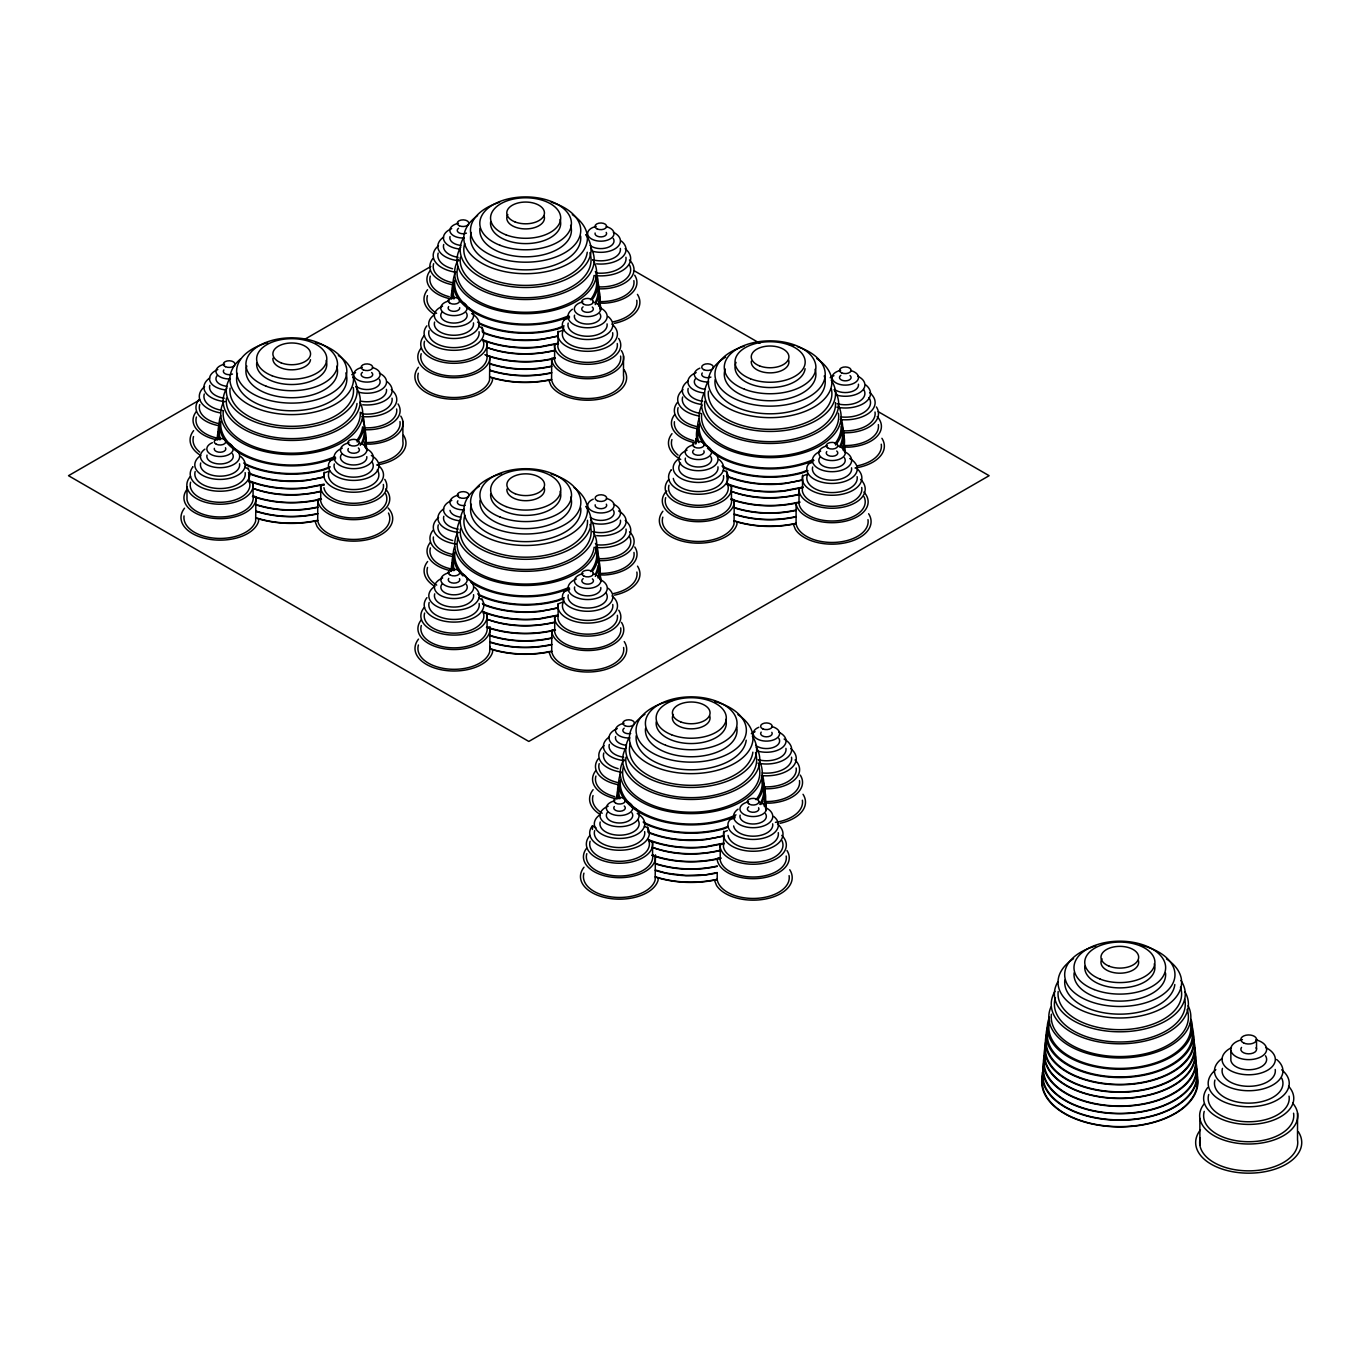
<?xml version="1.0" encoding="UTF-8"?>
<svg xmlns="http://www.w3.org/2000/svg" width="1370" height="1370" viewBox="0 0 1370 1370"><rect width="100%" height="100%" fill="white"/><g stroke="black" fill="none" stroke-linecap="round" stroke-linejoin="round"><path stroke-width="1.5" d="M186.988 486.864L186.988 499.622A33.188 19.163 0 0 0 223.19 516.884A33.188 19.163 0 0 0 253.09 495.991L255.933 496.796L255.659 501.283A36.117 20.858 0 0 1 209.439 517.74A36.117 20.858 0 0 1 187.193 489.141M184.042 515.925A36.117 20.858 0 0 0 215.587 538.273A36.117 20.858 0 0 0 255.659 521.045L255.916 497.447M258.725 518.596L258.553 521.336A39.062 22.554 0 0 1 208.582 539.146A39.062 22.554 0 0 1 184.522 508.201M324.108 485.031L320.734 485.665L320.717 498.783L317.789 499.348L317.703 500.786A36.117 20.858 0 0 0 364.026 518.785A36.117 20.858 0 0 0 385.569 489.039M388.464 513.031A36.117 20.858 0 0 1 360.207 539.095A36.117 20.858 0 0 1 317.703 520.583L317.754 499.964M320.734 485.665L320.597 487.874A33.188 19.163 0 0 0 361.081 504.742A33.188 19.163 0 0 0 384.764 479.363M320.717 498.783L320.597 500.632A33.188 19.163 0 0 0 359.659 517.654A33.188 19.163 0 0 0 385.655 493.714M377.966 465.012A29.849 17.228 0 0 1 364.077 491.145A29.849 17.228 0 0 1 323.936 476.623L324.228 472.136M418.312 373.205A36.117 20.858 0 0 0 447.939 397.231A36.117 20.858 0 0 0 489.552 380.141L489.809 356.525M492.618 377.675L492.446 380.415A39.062 22.554 0 0 1 442.476 398.225A39.062 22.554 0 0 1 418.415 367.297M489.998 626.706L489.655 632.152A36.117 20.858 0 0 1 443.435 648.626A36.117 20.858 0 0 1 421.189 620.011M551.75 630.851L551.716 651.144C531.389 655.579 509.726 654.911 489.861 648.644L489.929 627.683L487.069 626.861A33.188 19.163 0 0 1 452.836 647.839A33.188 19.163 0 0 1 421.309 625.508M489.998 646.486L489.655 651.932A36.117 20.858 0 0 1 448.024 669.022A36.117 20.858 0 0 1 418.415 644.996M492.721 649.466L492.549 652.206A39.062 22.554 0 0 1 442.578 670.016A39.062 22.554 0 0 1 418.518 639.088M558.001 343.682L554.644 344.76L554.61 357.861L551.682 358.426L551.596 359.865A36.117 20.858 0 0 0 595.625 378.223A36.117 20.858 0 0 0 621.398 350.617M623.504 355.926L623.504 375.688A36.117 20.858 0 0 1 590.967 398.43A36.117 20.858 0 0 1 551.596 379.661L551.682 358.426M554.644 344.76L554.507 346.952A33.188 19.163 0 0 0 594.974 363.821A33.188 19.163 0 0 0 618.658 338.441M554.61 357.861L554.507 359.711A33.188 19.163 0 0 0 590.693 376.973A33.188 19.163 0 0 0 620.593 356.08M558.121 331.215L557.83 335.718A29.849 17.228 0 0 0 597.971 350.223A29.849 17.228 0 0 0 611.859 324.091M478.61 323.491A73.655 42.521 0 0 0 557.864 328.988L563.549 326.813L563.549 329.999L558.052 332.105L558.035 343.236M558.121 342.277L557.83 346.764A29.849 17.228 0 0 0 590.367 362.296A29.849 17.228 0 0 0 617.253 343.51M478.712 595.282A73.655 42.521 0 0 0 557.967 600.779L563.652 598.604L563.652 601.79L558.155 603.879L558.104 615.901L554.73 616.551L554.713 629.652L551.785 630.217L551.682 631.656A36.117 20.858 0 0 0 595.727 650.014A36.117 20.858 0 0 0 621.5 622.408M623.59 647.479A36.117 20.858 0 0 1 591.069 670.221A36.117 20.858 0 0 1 551.699 651.452L551.716 651.144M554.73 616.551L554.593 618.743A33.188 19.163 0 0 0 595.077 635.611A33.188 19.163 0 0 0 618.76 610.232M554.713 629.652L554.593 631.501A33.188 19.163 0 0 0 590.795 648.763A33.188 19.163 0 0 0 620.696 627.871M558.155 603.879L557.933 607.509A29.849 17.228 0 0 0 598.056 622.014A29.849 17.228 0 0 0 611.962 595.881M558.104 615.901L557.933 618.555A29.849 17.228 0 0 0 590.47 634.087A29.849 17.228 0 0 0 617.356 615.301M655.494 854.863L655.151 860.309A36.117 20.858 0 0 1 608.931 876.766A36.117 20.858 0 0 1 586.685 848.167M583.928 873.135A36.117 20.858 0 0 0 613.537 897.179A36.117 20.858 0 0 0 655.151 880.071L655.408 856.473M658.234 877.605L658.062 880.362A39.062 22.554 0 0 1 608.074 898.172A39.062 22.554 0 0 1 584.014 867.227M665.683 497.653A33.188 19.163 0 0 0 697.21 520.001A33.188 19.163 0 0 0 731.46 499.022L734.303 499.827L734.029 504.314A36.117 20.858 0 0 1 687.808 520.771A36.117 20.858 0 0 1 665.563 492.172L666.813 491.025M662.806 517.141A36.117 20.858 0 0 0 692.415 541.184A36.117 20.858 0 0 0 734.029 524.076L734.286 500.478M737.094 521.61L736.923 524.367A39.062 22.554 0 0 1 686.952 542.178A39.062 22.554 0 0 1 662.892 511.233M723.72 831.162L723.6 844.057L720.243 844.691L720.226 857.808L717.281 858.373L717.195 859.812A36.117 20.858 0 0 0 761.24 878.153A36.117 20.858 0 0 0 786.996 850.564M789.103 875.635A36.117 20.858 0 0 1 756.582 898.36A36.117 20.858 0 0 1 717.195 879.591L717.229 872.553L705.875 874.745L685.805 875.447L666.111 873.118L655.391 870.036M720.243 844.691L720.106 846.9A33.188 19.163 0 0 0 763.381 863.305A33.188 19.163 0 0 0 781.773 835.375M720.226 857.808L720.106 859.658A33.188 19.163 0 0 0 756.291 876.92A33.188 19.163 0 0 0 786.192 856.027M723.6 844.057L723.446 846.711A29.849 17.228 0 0 0 758.552 862.021A29.849 17.228 0 0 0 781.91 840.495M867.981 519.641A36.117 20.858 0 0 1 835.46 542.366A36.117 20.858 0 0 1 796.073 523.597L796.124 502.995M802.477 487.634L799.121 488.696L798.984 490.905A33.188 19.163 0 0 0 842.242 507.311A33.188 19.163 0 0 0 860.634 479.38M864.025 496.745A33.188 19.163 0 0 1 838.046 520.686A33.188 19.163 0 0 1 798.984 503.646L799.121 488.696M802.597 475.167L802.306 479.654A29.849 17.228 0 0 0 842.447 494.176A29.849 17.228 0 0 0 856.336 468.043M857.14 476.657A25.225 14.556 0 0 1 831.111 492.583A25.225 14.556 0 0 1 807.153 475.613L808.043 473.951L802.546 476.041L802.512 487.189M802.597 486.213L802.306 490.717A29.849 17.228 0 0 0 834.844 506.232A29.849 17.228 0 0 0 861.73 487.446M330.718 459.806L328.783 463.437A25.225 14.556 0 0 0 361.423 479.705A25.225 14.556 0 0 0 371.356 455.474M564.611 318.885L562.676 322.515A25.225 14.556 0 0 0 593.193 339.143A25.225 14.556 0 0 0 608.092 316.504M563.549 329.999L562.676 331.66A25.225 14.556 0 0 0 586.634 348.631A25.225 14.556 0 0 0 612.664 332.704M564.714 590.675L562.779 594.306A25.225 14.556 0 0 0 593.296 610.917A25.225 14.556 0 0 0 608.194 588.295M563.652 601.79L562.779 603.451A25.225 14.556 0 0 0 586.737 620.422A25.225 14.556 0 0 0 612.75 604.495M809.088 462.837L807.153 466.468A25.225 14.556 0 0 0 839.793 482.737A25.225 14.556 0 0 0 849.725 458.505M730.21 818.832L728.275 822.462A25.225 14.556 0 0 0 758.792 839.074A25.225 14.556 0 0 0 773.707 816.434M192.896 466.827L192.965 466.776A29.849 17.228 0 0 0 215.073 490.991A29.849 17.228 0 0 0 249.751 472.376L248.004 467.992M190.55 476.452L189.848 477.085A33.188 19.163 0 0 0 214.525 503.954A33.188 19.163 0 0 0 253.09 483.25L248.998 481.538L248.724 473.403L250.059 474.088A74.425 42.967 0 0 0 305.887 480.664L324.125 477.137M426.858 325.872L426.789 325.923A29.849 17.228 0 0 0 448.966 350.069A29.849 17.228 0 0 0 483.644 331.454L481.897 327.07M424.443 335.53L423.741 336.164A33.188 19.163 0 0 0 448.418 363.033A33.188 19.163 0 0 0 486.984 342.329L482.891 340.616L483.644 342.517A29.849 17.228 0 0 1 452.853 361.355A29.849 17.228 0 0 1 424.512 341.284M426.96 597.663L426.892 597.714A29.849 17.228 0 0 0 449.069 621.86A29.849 17.228 0 0 0 483.747 603.245L482 598.861M424.546 607.321L423.844 607.955A33.188 19.163 0 0 0 448.521 634.824A33.188 19.163 0 0 0 487.086 614.12L483.644 612.322A75.162 43.395 0 0 0 540.02 618.966L558.104 615.472M671.266 469.859L671.334 469.807A29.849 17.228 0 0 0 693.46 494.022A29.849 17.228 0 0 0 728.121 475.407L726.374 471.006M668.92 479.466L668.217 480.116A33.188 19.163 0 0 0 692.895 506.986A33.188 19.163 0 0 0 731.46 486.264L727.367 484.569L726.802 472.068L723.274 470.27M596.104 827.908L592.405 825.853A29.849 17.228 0 0 0 614.582 850.016A29.849 17.228 0 0 0 649.26 831.402L647.513 827.018M590.042 835.46L589.357 836.111A33.188 19.163 0 0 0 614.017 862.98A33.188 19.163 0 0 0 652.582 842.259L648.507 840.563L649.26 842.447A29.849 17.228 0 0 1 618.469 861.302A29.849 17.228 0 0 1 590.11 841.214M199.746 399.903L68.5 475.698L528.82 741.444L989.123 475.698L878.204 411.651M305.133 339.075L430.831 266.499M564.08 319.878L569.526 317.806M564.08 325.837L557.367 328.389A72.524 41.871 0 0 1 477.531 322.087M558.052 335.718L557.864 335.787A73.655 42.521 0 0 1 484.398 332.79M330.187 460.799L335.633 458.71M330.187 466.759L323.474 469.311A72.524 41.871 0 0 1 243.637 463.009M329.656 467.718L323.971 469.893A73.655 42.521 0 0 1 244.716 464.413M808.557 463.831L812.187 462.444M806.879 470.424L801.844 472.342A72.524 41.871 0 0 1 722.007 466.04M808.043 470.749L802.34 472.924A73.655 42.521 0 0 1 723.103 467.444M802.546 479.654L802.34 479.723A73.655 42.521 0 0 1 728.874 476.743L726.802 475.681M564.183 591.669L569.629 589.597M564.183 597.628L557.47 600.18A72.524 41.871 0 0 1 477.633 593.878M557.967 607.578L558.155 607.509A73.655 42.521 0 0 1 484.5 604.581L482.428 603.519M729.679 819.825L735.125 817.736M728.001 826.418L722.966 828.336A72.524 41.871 0 0 1 643.129 822.034M727.264 827.48L723.463 828.918A73.655 42.521 0 0 1 644.225 823.438M727.333 830.631L723.668 832.035L723.463 835.717A73.655 42.521 0 0 1 649.996 832.737M558.206 336.198L539.78 339.743A74.425 42.967 0 0 1 483.952 333.167L482.617 332.482M558.206 343.202L539.78 346.764A74.425 42.967 0 0 1 483.952 340.188L482.617 339.503M558.515 343.579L539.917 347.175A75.162 43.395 0 0 1 483.559 340.531L482.891 340.188M554.644 350.292C532.348 355.652 508.527 354.881 486.812 347.432L486.812 341.901M554.61 350.634C532.433 355.789 507.979 355.583 486.812 347.432M555.227 357.964C532.091 363.615 507.379 362.536 484.877 354.676M555.364 358.341C532.69 363.803 508.441 363.101 486.333 355.532M551.648 366.081C531.337 370.568 509.657 369.9 489.809 363.547M551.63 366.441C531.303 370.91 509.64 370.242 489.775 363.923M551.63 372.606C531.303 377.075 509.64 376.408 489.775 370.088M551.613 372.983C531.286 377.418 509.623 376.75 489.758 370.465M551.613 379.353C531.286 383.788 509.623 383.12 489.758 376.853M551.596 379.661C531.269 384.079 509.606 383.412 489.741 377.161M324.125 484.158L305.887 487.669A74.425 42.967 0 0 1 250.059 481.093L248.724 480.408M324.108 484.603L306.024 488.08A75.162 43.395 0 0 1 249.648 481.452L248.998 481.11M320.734 491.196C298.454 496.556 274.634 495.786 252.919 488.337L252.919 482.805M320.717 491.556C298.54 496.711 274.086 496.505 252.919 488.337M321.333 498.868C298.763 504.331 274.634 503.629 252.628 496.06M321.47 499.262C298.797 504.725 274.548 504.023 252.44 496.437M317.754 506.986C297.444 511.489 275.764 510.822 255.916 504.468M317.737 507.362C297.41 511.832 275.747 511.164 255.882 504.845M317.737 513.527C297.41 517.997 275.747 517.329 255.882 511.01M317.72 513.887C297.393 518.322 275.73 517.672 255.865 511.387M317.72 520.275C297.393 524.71 275.73 524.042 255.865 517.757M317.703 520.583C297.376 524.984 275.712 524.333 255.847 518.083M802.683 480.134L784.256 483.696A74.425 42.967 0 0 1 728.429 477.12L727.093 476.435M802.683 487.155L784.256 490.7A74.425 42.967 0 0 1 728.429 484.124L727.093 483.439M803.008 487.532L784.394 491.111A75.162 43.395 0 0 1 728.035 484.483L727.367 484.141M799.121 494.228C776.824 499.588 753.003 498.817 731.289 491.368L731.289 485.836M799.087 494.587C776.91 499.742 752.455 499.536 731.289 491.368M799.703 501.899C777.15 507.362 753.003 506.66 731.015 499.091M799.84 502.293C777.167 507.756 752.918 507.054 730.809 499.468M796.124 510.017C775.814 514.521 754.134 513.853 734.286 507.482M796.107 510.394C775.797 514.863 754.116 514.195 734.251 507.876M796.107 516.558C775.797 521.028 754.116 520.36 734.251 514.041M796.09 516.918C775.762 521.353 754.099 520.703 734.234 514.418M796.09 523.306C775.762 527.741 754.099 527.073 734.234 520.788M796.073 523.597C775.745 528.015 754.082 527.364 734.217 521.114M558.309 607.972L539.883 611.534A74.425 42.967 0 0 1 484.055 604.958L482.719 604.273M558.309 614.993L539.883 618.555A74.425 42.967 0 0 1 484.055 611.979L482.719 611.294M554.73 622.083C532.451 627.426 508.63 626.672 486.915 619.206L486.915 613.692M554.713 622.425C532.536 627.58 508.082 627.374 486.915 619.206M555.329 629.755C532.759 635.201 508.63 634.498 486.624 626.946M555.466 630.131C532.793 635.594 508.544 634.892 486.436 627.323M551.75 637.855C531.44 642.359 509.76 641.691 489.912 635.337M551.733 638.232C531.406 642.701 509.743 642.033 489.878 635.714M551.733 644.397C531.406 648.866 509.743 648.198 489.878 641.879M551.716 644.773C531.389 649.209 509.726 648.541 489.861 642.256M551.699 651.452C531.372 655.87 509.708 655.202 489.844 648.952M723.805 836.128L705.379 839.69A74.425 42.967 0 0 1 649.568 833.114L648.233 832.429M723.805 843.149L705.379 846.694A74.425 42.967 0 0 1 649.568 840.118L648.233 839.433M724.131 843.526L705.516 847.105A75.162 43.395 0 0 1 649.157 840.478L648.507 840.135M720.243 850.222C697.964 855.582 674.126 854.812 652.411 847.362L652.411 841.831M720.226 850.582C698.032 855.736 673.578 855.531 652.411 847.362M720.826 857.894C698.272 863.357 674.143 862.655 652.137 855.085M720.962 858.288C698.289 863.751 674.04 863.049 651.932 855.462M717.263 866.011C696.936 870.515 675.256 869.847 655.408 863.477M717.229 866.388C696.919 870.858 675.239 870.19 655.391 863.871M717.212 872.913C696.902 877.348 675.222 876.697 655.357 870.412M717.212 879.3C696.902 883.736 675.222 883.068 655.357 876.783M717.195 879.591C696.885 884.01 675.204 883.359 655.339 877.108M600.248 303.13L604.238 303.215A36.117 20.858 0 0 0 634.67 275.182M842.738 447.031L848.715 447.168A36.117 20.858 0 0 0 877.211 416.634M364.369 444.017L370.345 444.137A36.117 20.858 0 0 0 400.776 416.103M600.351 574.921L604.341 575.006A36.117 20.858 0 0 0 634.772 546.972M765.864 803.077L769.837 803.162A36.117 20.858 0 0 0 800.268 775.112M586.805 853.647A33.188 19.163 0 0 0 618.349 875.995A33.188 19.163 0 0 0 652.582 855.017L655.442 856.044M478.798 326.317L482.326 328.115L482.326 331.728M244.905 467.238L248.432 469.037M248.432 472.65L250.504 473.712A73.655 42.521 0 0 0 323.971 476.709M478.901 598.108L482.428 599.906M644.414 826.264L647.924 828.062L647.924 831.676M634.19 270.763L759.905 343.339M793.144 523.751L795.422 529.488A39.062 22.554 0 0 0 845.667 542.743A39.062 22.554 0 0 0 868.631 513.75M727.367 484.569L728.121 486.453A29.849 17.228 0 0 1 697.33 505.307A29.849 17.228 0 0 1 668.988 485.22M548.668 379.798L550.946 385.535A39.062 22.554 0 0 0 601.173 398.807A39.062 22.554 0 0 0 624.155 369.797M714.267 879.745L716.544 885.482A39.062 22.554 0 0 0 766.789 898.737A39.062 22.554 0 0 0 789.754 869.744M548.771 651.589L551.048 657.326A39.062 22.554 0 0 0 601.276 670.598A39.062 22.554 0 0 0 624.24 641.588M482.993 612.407L483.747 614.291A29.849 17.228 0 0 1 452.956 633.145A29.849 17.228 0 0 1 424.614 613.058M314.775 520.72L317.052 526.457A39.062 22.554 0 0 0 369.643 539.163A39.062 22.554 0 0 0 388.155 508.03M248.998 481.538L249.751 483.422A29.849 17.228 0 0 1 218.96 502.276A29.849 17.228 0 0 1 190.618 482.189M843.886 440.267L845.033 451.843M765.008 796.261L766.361 809.738M765.213 804.087L765.796 809.756M599.409 296.314L600.591 307.616M599.957 302.205L600.762 309.808M599.409 302.273L600.197 309.808M599.495 568.105L600.694 579.407M600.06 573.996L600.865 581.599M599.495 574.064L600.094 579.715M365.516 437.235L366.869 450.713M365.516 443.178L365.91 446.962M1297.527 1113.022L1297.527 1139.857A49.046 28.308 0 0 1 1246.923 1170.836A49.046 28.308 0 0 1 1200.343 1137.836M1256.53 1039.059L1256.53 1048.872M1230.859 1050.276L1230.859 1060.38A17.93 10.343 0 0 0 1252.711 1069.49A17.93 10.343 0 0 0 1265.503 1055.79M1199.88 1118.382L1199.88 1145.217M796.158 502.584L796.073 503.817A36.117 20.858 0 0 0 842.396 521.816A36.117 20.858 0 0 0 863.939 492.07M731.46 491.779L731.46 499.005M652.582 847.773L652.582 855M592.456 825.802L592.456 829.484M489.826 356.097L489.552 360.361A36.117 20.858 0 0 1 443.332 376.836A36.117 20.858 0 0 1 421.087 348.22M486.966 347.843L486.966 355.07A33.188 19.163 0 0 1 452.734 376.048A33.188 19.163 0 0 1 421.207 353.717M487.069 619.634L487.069 626.861M402.883 421.395L402.883 441.174A36.117 20.858 0 0 1 379.524 462.683M324.159 476.623L324.159 473.01L329.656 470.92L328.783 472.581A25.225 14.556 0 0 0 356.046 489.501A25.225 14.556 0 0 0 377.281 469.91M253.073 488.747L253.073 495.974M881.252 444.205A36.117 20.858 0 0 1 857.911 465.714M678.099 455.131A36.117 20.858 0 0 1 671.917 439.565M680.736 459.447A39.062 22.554 0 0 1 672.002 433.656M637.427 294.362A39.062 22.554 0 0 1 614.445 323.371M636.776 300.253A36.117 20.858 0 0 1 613.417 321.779M200.551 455.371A39.062 22.554 0 0 1 193.632 430.625M434.547 586.24A39.062 22.554 0 0 1 427.628 561.512M636.879 572.043A36.117 20.858 0 0 1 613.52 593.57M755.469 752.678A65.452 37.795 0 0 1 695.172 797.58A65.452 37.795 0 0 1 625.936 757.199M752.335 736.135A65.452 37.795 0 0 1 692.329 787.442A65.452 37.795 0 0 1 629.344 737.334M752.866 752.164A61.804 35.671 0 0 1 683.664 785.061A61.804 35.671 0 0 1 630.371 743.448M725.672 719.438A35.089 20.259 0 0 1 693.34 743.516A35.089 20.259 0 0 1 656.23 721.87M709.711 715.911A18.837 10.874 0 0 1 689.898 728.823A18.837 10.874 0 0 1 673.406 714.438M736.666 726.973A45.809 26.441 0 0 1 692.501 756.754A45.809 26.441 0 0 1 645.527 728.446M756.274 747.318A68.586 39.593 0 0 1 690.874 799.463A68.586 39.593 0 0 1 626.381 746.941M758.552 765.094A68.586 39.593 0 0 1 692.381 812.204A68.586 39.593 0 0 1 623.487 766.412M758.586 759.631A71.017 40.997 0 0 1 690.874 813.626A71.017 40.997 0 0 1 624.086 759.254M761.463 776.995A71.017 40.997 0 0 1 756.086 799.72M736.015 814.859A71.017 40.997 0 0 1 658.473 819.414A71.017 40.997 0 0 1 620.387 780.146M762.422 775.077A72.524 41.871 0 0 1 757.833 799.601M735.108 816.366A72.524 41.871 0 0 1 651.298 817.993A72.524 41.871 0 0 1 620.867 772.868M762.422 782.732A72.524 41.871 0 0 1 759.785 804.344M620.028 798.659A72.524 41.871 0 0 1 619.6 784.119M764.289 789.326A74.425 42.967 0 0 1 764.152 806.091M616.791 798.213A74.425 42.967 0 0 1 617.716 790.764M764.066 791.226A73.655 42.521 0 0 1 763.963 804.156M617.579 798.196A73.655 42.521 0 0 1 617.75 794.497M765.642 803.796A74.425 42.967 0 0 1 765.47 807.529M763.535 782.595A73.655 42.521 0 0 1 760.847 804.567M618.915 798.779A73.655 42.521 0 0 1 619.052 782.184M746.222 740.194A55.143 31.835 0 0 1 687.346 769.717A55.143 31.835 0 0 1 636.228 735.724M714.917 701.56A55.143 31.835 0 0 1 733.173 750.965A55.143 31.835 0 0 1 645.801 748.362A55.143 31.835 0 0 1 672.773 700.31M737.882 714.575A61.804 35.671 0 0 1 733.738 763.861A61.804 35.671 0 0 1 648.267 763.621A61.804 35.671 0 0 1 644.962 714.301M625.028 801.005A13.203 7.621 0 0 1 629.721 812.787A13.203 7.621 0 0 1 608.777 812.359A13.203 7.621 0 0 1 614.924 800.799M631.913 812.718A13.203 7.621 0 0 1 619.069 822.993A13.203 7.621 0 0 1 607.526 812.204M637.923 819.928A19.608 11.32 0 0 1 621.398 835.152A19.608 11.32 0 0 1 600.197 822M632.032 806.656A19.608 11.32 0 0 1 633.505 823.319A19.608 11.32 0 0 1 604.615 822.719A19.608 11.32 0 0 1 608.177 806.159M624.258 805.988A5.805 3.339 0 0 1 620.096 811.263A5.805 3.339 0 0 1 614.274 806.536M637.238 813.506A25.225 14.556 0 0 1 638.026 833.799A25.225 14.556 0 0 1 602.92 834.827A25.225 14.556 0 0 1 600.094 814.602M644.654 831.641A25.225 14.556 0 0 1 618.624 847.568A25.225 14.556 0 0 1 594.666 830.597M1275.213 1069.49A26.629 15.378 0 0 1 1247.745 1086.307A26.629 15.378 0 0 1 1222.451 1068.394M1292.629 1103.09A49.046 28.308 0 0 1 1249.491 1144.001A49.046 28.308 0 0 1 1204.093 1103.929M1256.153 1039.881A17.93 10.343 0 0 1 1262.524 1055.893A17.93 10.343 0 0 1 1234.096 1055.294A17.93 10.343 0 0 1 1242.436 1039.59M1276.617 1059.489A34.25 19.779 0 0 1 1270.915 1085.999A34.25 19.779 0 0 1 1224.66 1085.04A34.25 19.779 0 0 1 1222.297 1058.359M1256.084 1047.707A7.877 4.538 0 0 1 1248.412 1053.838A7.877 4.538 0 0 1 1241.545 1047.399M1265.657 1047.553A26.629 15.378 0 0 1 1268.209 1069.867A26.629 15.378 0 0 1 1229.472 1070.038A26.629 15.378 0 0 1 1231.442 1047.69M1288.519 1086.187A45.073 26.03 0 0 1 1250.022 1124.393A45.073 26.03 0 0 1 1207.706 1087.557M1289.05 1096.154A40.518 23.393 0 0 1 1247.231 1121.756A40.518 23.393 0 0 1 1208.734 1094.493M1281.721 1069.799A40.518 23.393 0 0 1 1275.641 1100.846A40.518 23.393 0 0 1 1221.543 1100.726A40.518 23.393 0 0 1 1215.841 1069.662M1281.721 1078.104A34.25 19.779 0 0 1 1250.45 1103.107A34.25 19.779 0 0 1 1214.933 1080.074M1293.571 1113.228A45.073 26.03 0 0 1 1247.077 1141.707A45.073 26.03 0 0 1 1204.247 1111.378M1298.4 1131.86A53.036 30.619 0 0 1 1246.786 1173.148A53.036 30.619 0 0 1 1200.462 1129.822M1195.376 1065.329A75.727 43.72 0 0 1 1114.495 1105.864A75.727 43.72 0 0 1 1044.282 1059.181M1194.178 1053.941A75.727 43.72 0 0 1 1195.137 1057.708M1195.445 1060.808A77.011 44.474 0 0 1 1121.139 1113.724A77.011 44.474 0 0 1 1043.752 1062.298M1195.445 1066.973A77.011 44.474 0 0 1 1124.479 1119.821A77.011 44.474 0 0 1 1042.998 1072.316M1196.027 1066.922A77.611 44.816 0 0 1 1124.513 1120.163A77.611 44.816 0 0 1 1042.399 1072.282M1197.294 1079.115A77.611 44.816 0 0 1 1119.444 1126.62A77.611 44.816 0 0 1 1042.399 1078.669M1194.571 1050.293A75.162 43.395 0 0 1 1117.834 1098.192A75.162 43.395 0 0 1 1045.601 1048.016M1194.178 1046.492A75.727 43.72 0 0 1 1119.444 1098.534A75.727 43.72 0 0 1 1045.618 1046.081M1195.822 1064.678A76.412 44.114 0 0 1 1117.8 1113.365A76.412 44.114 0 0 1 1044.368 1062.349M1194.845 1053.872A76.412 44.114 0 0 1 1121.122 1106.361A76.412 44.114 0 0 1 1044.368 1055.345M1197.089 1075.159A78.124 45.107 0 0 1 1119.461 1126.911A78.124 45.107 0 0 1 1042.673 1074.748M1180.94 980.475A65.452 37.795 0 0 1 1120.934 1031.798A65.452 37.795 0 0 1 1057.948 981.691M1180.495 987.222A61.804 35.671 0 0 1 1123.554 1029.623A61.804 35.671 0 0 1 1058.188 991.503M1174.826 984.55A55.143 31.835 0 0 1 1115.951 1014.074A55.143 31.835 0 0 1 1064.832 980.081M1139.737 944.975A55.143 31.835 0 0 1 1164.74 993.13A55.143 31.835 0 0 1 1077.745 995.236A55.143 31.835 0 0 1 1095.692 946.036M1165.545 973.06A45.809 26.441 0 0 1 1119.598 1001.11A45.809 26.441 0 0 1 1074.131 972.803M1166.486 958.932A61.804 35.671 0 0 1 1162.342 1008.2A61.804 35.671 0 0 1 1076.871 1007.96A61.804 35.671 0 0 1 1073.566 958.657M1184.639 998.97A65.452 37.795 0 0 1 1118.656 1041.988A65.452 37.795 0 0 1 1055.38 997.634M1193.612 1040.601A75.162 43.395 0 0 1 1121.105 1092.25A75.162 43.395 0 0 1 1045.601 1042.056M1191.557 1028.87A72.524 41.871 0 0 1 1119.478 1076.906A72.524 41.871 0 0 1 1048.204 1028.476M1193.082 1037.415A73.655 42.521 0 0 1 1117.869 1084.355A73.655 42.521 0 0 1 1047.091 1035.172M1192.14 1026.952A73.655 42.521 0 0 1 1117.851 1077.556A73.655 42.521 0 0 1 1048.375 1024.726M1194.075 1051.886A74.425 42.967 0 0 1 1114.598 1091.736A74.425 42.967 0 0 1 1045.584 1045.841M1192.893 1040.686A74.425 42.967 0 0 1 1193.852 1044.385M1192.893 1033.665A74.425 42.967 0 0 1 1119.461 1084.817A74.425 42.967 0 0 1 1046.903 1033.254M1191.027 1019.417A72.524 41.871 0 0 1 1117.869 1069.251A72.524 41.871 0 0 1 1049.471 1017.225M1190.461 1023.116A71.017 40.997 0 0 1 1117.937 1068.377A71.017 40.997 0 0 1 1049.694 1020.958M1188.115 1005.7A71.017 40.997 0 0 1 1121.003 1057.965A71.017 40.997 0 0 1 1050.927 1007.018M1187.156 1009.433A68.586 39.593 0 0 1 1123.965 1056.493A68.586 39.593 0 0 1 1051.407 1014.177M1184.879 991.674A68.586 39.593 0 0 1 1119.478 1043.803A68.586 39.593 0 0 1 1054.986 991.298M1138.316 960.267A18.837 10.874 0 0 1 1118.502 973.179A18.837 10.874 0 0 1 1102.011 958.777M1154.276 963.795A35.089 20.259 0 0 1 1121.944 987.856A35.089 20.259 0 0 1 1084.834 966.227M765.522 813.712A13.203 7.621 0 0 1 754.408 823.969A13.203 7.621 0 0 1 740.125 815.116M758.637 801.998A13.203 7.621 0 0 1 763.33 813.797A13.203 7.621 0 0 1 742.386 813.352A13.203 7.621 0 0 1 748.534 801.792M758.586 807.769A5.805 3.339 0 0 1 752.181 812.239A5.805 3.339 0 0 1 748.688 806.81M772.68 823.815A19.608 11.32 0 0 1 755.007 836.145A19.608 11.32 0 0 1 733.635 825.956M765.642 807.649A19.608 11.32 0 0 1 768.262 823.593A19.608 11.32 0 0 1 740.656 825.1A19.608 11.32 0 0 1 738.036 809.156M777.475 824.038A29.849 17.228 0 0 1 763.569 850.171A29.849 17.228 0 0 1 723.446 835.649M778.263 832.652A25.225 14.556 0 0 1 755.538 848.527A25.225 14.556 0 0 1 728.035 835.409M785.952 748.38A19.608 11.32 0 0 1 758.278 759.733M778.913 732.214A19.608 11.32 0 0 1 783.041 746.958A19.608 11.32 0 0 1 758.278 751.24M751.308 733.721A19.608 11.32 0 0 1 755.058 731.717M799.463 780.592A33.188 19.163 0 0 1 764.357 801.519M795.045 759.939A33.188 19.163 0 0 1 794.703 779.667A33.188 19.163 0 0 1 764.357 788.76M771.858 732.333A5.805 3.339 0 0 1 766.207 736.837A5.805 3.339 0 0 1 761.155 732.111M802.375 800.2A36.117 20.858 0 0 1 775.437 822.36M771.909 726.562A13.203 7.621 0 0 1 777.287 737.831A13.203 7.621 0 0 1 757.165 738.927A13.203 7.621 0 0 1 758.774 727.282M784.119 739.064A25.225 14.556 0 0 1 787.801 757.182A25.225 14.556 0 0 1 757.97 763.158M778.794 738.276A13.203 7.621 0 0 1 772.611 747.678A13.203 7.621 0 0 1 755.658 745.366M803.025 794.292A39.062 22.554 0 0 1 780.061 823.301M790.747 748.602A29.849 17.228 0 0 1 791.723 767.731A29.849 17.228 0 0 1 761.463 775.574M796.141 768.005A29.849 17.228 0 0 1 763.381 786.791M791.535 757.199A25.225 14.556 0 0 1 762.234 772.954M629.909 737.951A13.203 7.621 0 0 1 615.781 732.059A13.203 7.621 0 0 1 624.052 723.223M626.467 745.314A13.203 7.621 0 0 1 615.627 736.529M623.727 757.267A19.608 11.32 0 0 1 609.325 744.424M625.388 748.962A19.608 11.32 0 0 1 609.547 740.331A19.608 11.32 0 0 1 617.288 728.566M630.679 733.498A5.805 3.339 0 0 1 623.932 732.299A5.805 3.339 0 0 1 624.189 728.223M619.891 782.972A29.849 17.228 0 0 1 599.221 763.638M621.792 772.218A29.849 17.228 0 0 1 604.084 745.674M618.161 768.69A25.225 14.556 0 0 1 603.776 753.02M624.463 760.658A25.225 14.556 0 0 1 609.205 737.026M617.151 799.018A36.117 20.858 0 0 1 595.813 770.591M602.201 813.232A36.117 20.858 0 0 1 593.039 795.559M618.915 784.822A33.188 19.163 0 0 1 598.467 758.535M614.856 796.689A33.188 19.163 0 0 1 595.916 776.071M600.06 814.396A39.062 22.554 0 0 1 593.124 789.651M836.745 451.004A5.805 3.339 0 0 1 832.566 456.278A5.805 3.339 0 0 1 826.744 451.552M697.775 428.827A33.188 19.163 0 0 1 677.345 402.54M851.541 467.821A19.608 11.32 0 0 1 831.316 480.202A19.608 11.32 0 0 1 812.684 466.999M844.399 457.717A13.203 7.621 0 0 1 831.556 467.992A13.203 7.621 0 0 1 820.013 457.22M837.515 446.003A13.203 7.621 0 0 1 842.207 457.803A13.203 7.621 0 0 1 821.264 457.357A13.203 7.621 0 0 1 827.412 445.798M788.589 359.916A18.837 10.874 0 0 1 771.241 372.845A18.837 10.874 0 0 1 751.308 361.218M844.519 451.655A19.608 11.32 0 0 1 845.992 468.334A19.608 11.32 0 0 1 817.102 467.718A19.608 11.32 0 0 1 820.664 451.158M805.098 368.718A35.089 20.259 0 0 1 764.58 387.299A35.089 20.259 0 0 1 736.05 362.382M815.064 369.283A45.809 26.441 0 0 1 769.871 400.759A45.809 26.441 0 0 1 725.21 369.027M831.299 388.703A61.804 35.671 0 0 1 772.218 429.324A61.804 35.671 0 0 1 708.444 391.152M710.893 377.092A5.805 3.339 0 0 1 703.837 376.938A5.805 3.339 0 0 1 702.262 372.965M708.769 381.956A13.203 7.621 0 0 1 695.155 377.024A13.203 7.621 0 0 1 699.865 368.153M693.717 440.695A33.188 19.163 0 0 1 674.434 421.737M698.769 426.978A29.849 17.228 0 0 1 678.099 407.643M698.769 415.915A29.849 17.228 0 0 1 682.962 389.679M696.011 443.024A36.117 20.858 0 0 1 674.674 414.596M834.124 389.696A68.586 39.593 0 0 1 772.748 443.435A68.586 39.593 0 0 1 704.351 392.591M838.423 413.192A68.586 39.593 0 0 1 770.659 456.227A68.586 39.593 0 0 1 701.68 413.843M841.094 426.361A71.017 40.997 0 0 1 834.964 443.726M813.061 459.686A71.017 40.997 0 0 1 736.324 463.111A71.017 40.997 0 0 1 699.248 424.152M838.371 405.349A71.017 40.997 0 0 1 769.717 457.631A71.017 40.997 0 0 1 702.022 404.938M835.512 402.575A65.452 37.795 0 0 1 768.912 441.654A65.452 37.795 0 0 1 704.814 401.204M831.213 380.141A65.452 37.795 0 0 1 771.207 431.447A65.452 37.795 0 0 1 708.221 381.339M841.3 419.083A72.524 41.871 0 0 1 835.58 445.044M813.968 460.371A72.524 41.871 0 0 1 707.434 448.127M704.899 445.37A72.524 41.871 0 0 1 699.042 418.672M842.481 432.166A72.524 41.871 0 0 1 839.622 446.62M698.888 442.664A72.524 41.871 0 0 1 697.758 431.755M865.857 385.004A25.225 14.556 0 0 1 865.429 402.232A25.225 14.556 0 0 1 836.847 407.164M863.665 389.491A19.608 11.32 0 0 1 858.647 401.735A19.608 11.32 0 0 1 837.138 403.739M840.906 423.005A73.655 42.521 0 0 1 840.701 446.808M697.244 440.969A73.655 42.521 0 0 1 697.347 428.022M843.166 440.335A74.425 42.967 0 0 1 844.348 451.535M843.732 440.797A73.655 42.521 0 0 1 842.841 448.161M696.457 442.202A73.655 42.521 0 0 1 696.628 438.503M875.002 412.01A29.849 17.228 0 0 1 842.259 430.796M881.903 438.297A39.062 22.554 0 0 1 855.034 468.009M843.166 433.331A74.425 42.967 0 0 1 843.029 450.096M695.789 444.103A74.425 42.967 0 0 1 695.84 438.469M857.791 376.219A19.608 11.32 0 0 1 861.918 390.947A19.608 11.32 0 0 1 837.138 395.245M830.186 377.726A19.608 11.32 0 0 1 833.936 375.722M868.94 397.505A25.225 14.556 0 0 1 841.111 416.959M850.016 375.568A5.805 3.339 0 0 1 849.058 380.055A5.805 3.339 0 0 1 841.231 379.884A5.805 3.339 0 0 1 840.82 375.363M850.787 370.568A13.203 7.621 0 0 1 855.479 382.35A13.203 7.621 0 0 1 834.535 381.922A13.203 7.621 0 0 1 840.683 370.362M869.607 392.608A29.849 17.228 0 0 1 870.584 411.736A29.849 17.228 0 0 1 840.341 419.58M858.442 384.216A13.203 7.621 0 0 1 849.914 392.094A13.203 7.621 0 0 1 834.535 389.371M878.341 424.597A33.188 19.163 0 0 1 843.218 445.524M876.406 406.958A33.188 19.163 0 0 1 841.488 432.68M705.327 389.32A13.203 7.621 0 0 1 695.515 378.634M702.604 401.273A19.608 11.32 0 0 1 688.185 388.429M704.266 392.967A19.608 11.32 0 0 1 688.408 384.336A19.608 11.32 0 0 1 696.165 372.571M710.91 450.662A19.608 11.32 0 0 1 712.383 467.324A19.608 11.32 0 0 1 683.493 466.725A19.608 11.32 0 0 1 687.038 450.165M723.514 475.647A25.225 14.556 0 0 1 700.806 491.522A25.225 14.556 0 0 1 673.304 478.404M718.976 459.447A25.225 14.556 0 0 1 714.78 478.969A25.225 14.556 0 0 1 680.719 478.267A25.225 14.556 0 0 1 678.972 458.608M717.931 466.81A19.608 11.32 0 0 1 695.155 479.055A19.608 11.32 0 0 1 680.582 463.18M710.79 456.724A13.203 7.621 0 0 1 699.659 466.964A13.203 7.621 0 0 1 685.394 458.111M703.906 445.01A13.203 7.621 0 0 1 708.598 456.792A13.203 7.621 0 0 1 687.654 456.364A13.203 7.621 0 0 1 693.802 444.805M703.855 450.781A5.805 3.339 0 0 1 697.45 455.234A5.805 3.339 0 0 1 693.939 449.805M701.183 404.407A25.225 14.556 0 0 1 688.082 381.031M701.183 413.552A25.225 14.556 0 0 1 682.654 397.026M824.226 375.911A55.143 31.835 0 0 1 773.433 413.74A55.143 31.835 0 0 1 715.089 379.73M816.76 358.58A61.804 35.671 0 0 1 811.948 408.226A61.804 35.671 0 0 1 725.86 406.89A61.804 35.671 0 0 1 725.672 357.159M797.46 346.678A55.143 31.835 0 0 1 812.033 394.971A55.143 31.835 0 0 1 727.128 394.269A55.143 31.835 0 0 1 744.133 346.233M788.075 344.23A55.143 31.835 0 0 1 793.795 345.565M434.444 314.449A39.062 22.554 0 0 1 427.526 289.721M580.657 236.102A55.143 31.835 0 0 1 522.467 269.804A55.143 31.835 0 0 1 471.331 232.489M551.168 202.161A55.143 31.835 0 0 1 568.43 250.419A55.143 31.835 0 0 1 483.096 250.624A55.143 31.835 0 0 1 499.656 202.28M570.588 225.331A45.809 26.441 0 0 1 528.392 256.772A45.809 26.441 0 0 1 479.928 228.516M587.25 252.234A61.804 35.671 0 0 1 518.048 285.131A61.804 35.671 0 0 1 464.755 243.5M572.283 214.628A61.804 35.671 0 0 1 568.773 263.554A61.804 35.671 0 0 1 483.987 264.393A61.804 35.671 0 0 1 477.599 215.569M589.871 252.731A65.452 37.795 0 0 1 529.573 297.65A65.452 37.795 0 0 1 460.32 257.269M585.641 234.664A65.452 37.795 0 0 1 528.152 287.477A65.452 37.795 0 0 1 463.745 237.387M599.906 301.965A74.425 42.967 0 0 1 599.872 307.599M598.69 289.378A74.425 42.967 0 0 1 598.553 306.144M451.192 298.266A74.425 42.967 0 0 1 452.1 290.817M595.351 271.585A72.524 41.871 0 0 1 592.217 299.67M569.492 316.436A72.524 41.871 0 0 1 485.682 318.046A72.524 41.871 0 0 1 455.268 272.938M597.919 282.665A73.655 42.521 0 0 1 595.248 304.619M453.299 298.848A73.655 42.521 0 0 1 453.453 282.254M597.919 289.464A73.655 42.521 0 0 1 598.365 304.226M451.963 298.266A73.655 42.521 0 0 1 452.151 294.567M606.311 226.632A13.203 7.621 0 0 1 611.003 238.414A13.203 7.621 0 0 1 590.059 237.969A13.203 7.621 0 0 1 596.207 226.41M613.195 238.346A13.203 7.621 0 0 1 606.996 247.73A13.203 7.621 0 0 1 590.059 245.418M606.242 232.386A5.805 3.339 0 0 1 601.361 236.89A5.805 3.339 0 0 1 595.094 233.003M625.131 248.655A29.849 17.228 0 0 1 626.107 267.801A29.849 17.228 0 0 1 595.864 275.644M629.583 265.112A29.849 17.228 0 0 1 597.782 286.844M625.936 257.269A25.225 14.556 0 0 1 596.618 273.007M621.363 241.069A25.225 14.556 0 0 1 622.185 257.235A25.225 14.556 0 0 1 596.618 263.862M620.336 248.432A19.608 11.32 0 0 1 592.662 259.803M613.315 232.266A19.608 11.32 0 0 1 617.442 247.011A19.608 11.32 0 0 1 592.662 251.292M607.064 323.868A19.608 11.32 0 0 1 586.839 336.249A19.608 11.32 0 0 1 568.207 323.063M600.043 307.702A19.608 11.32 0 0 1 602.663 323.645A19.608 11.32 0 0 1 575.058 325.169A19.608 11.32 0 0 1 572.437 309.226M599.923 313.781A13.203 7.621 0 0 1 588.792 324.022A13.203 7.621 0 0 1 574.527 315.168M593.039 302.068A13.203 7.621 0 0 1 597.731 313.85A13.203 7.621 0 0 1 576.787 313.422A13.203 7.621 0 0 1 582.935 301.845M592.268 307.051A5.805 3.339 0 0 1 591.309 311.538A5.805 3.339 0 0 1 583.483 311.384A5.805 3.339 0 0 1 583.072 306.863M596.806 282.785A72.524 41.871 0 0 1 595.128 302.684M454.412 298.711A72.524 41.871 0 0 1 453.264 287.803M451.535 299.088A36.117 20.858 0 0 1 430.197 270.643M464.293 238.003A13.203 7.621 0 0 1 450.182 232.129A13.203 7.621 0 0 1 458.436 223.276M460.851 245.384A13.203 7.621 0 0 1 450.028 236.599M458.111 257.32A19.608 11.32 0 0 1 443.709 244.476M633.865 280.644A33.188 19.163 0 0 1 598.741 301.588M459.789 249.032A19.608 11.32 0 0 1 443.931 240.401A19.608 11.32 0 0 1 451.672 228.636M629.429 259.992A33.188 19.163 0 0 1 629.104 279.737A33.188 19.163 0 0 1 598.741 288.83M590.675 247.388A68.586 39.593 0 0 1 525.275 299.516A68.586 39.593 0 0 1 460.782 247.011M594.032 275.473A68.586 39.593 0 0 1 517.826 312.017A68.586 39.593 0 0 1 457.888 266.465M592.97 259.701A71.017 40.997 0 0 1 525.258 313.679A71.017 40.997 0 0 1 458.488 259.307M595.333 275.301A71.017 40.997 0 0 1 590.487 299.79M568.584 315.751A71.017 40.997 0 0 1 491.83 319.159A71.017 40.997 0 0 1 454.772 280.216M459.429 301.058A13.203 7.621 0 0 1 464.105 312.857A13.203 7.621 0 0 1 443.178 312.411A13.203 7.621 0 0 1 449.326 300.852M466.314 312.771A13.203 7.621 0 0 1 453.453 323.063A13.203 7.621 0 0 1 441.928 312.274M473.455 322.875A19.608 11.32 0 0 1 453.23 335.256A19.608 11.32 0 0 1 434.598 322.053M466.434 306.709A19.608 11.32 0 0 1 467.906 323.388A19.608 11.32 0 0 1 439.017 322.772A19.608 11.32 0 0 1 442.561 306.212M459.703 307.685A5.805 3.339 0 0 1 452.973 311.298A5.805 3.339 0 0 1 448.658 306.606M471.64 313.559A25.225 14.556 0 0 1 472.41 333.852A25.225 14.556 0 0 1 437.304 334.897A25.225 14.556 0 0 1 434.495 314.672M436.602 313.302A36.117 20.858 0 0 1 427.44 295.629M458.847 260.728A25.225 14.556 0 0 1 443.606 237.096M466.416 233.14A5.805 3.339 0 0 1 458.796 232.694A5.805 3.339 0 0 1 458.573 228.293M452.562 268.76A25.225 14.556 0 0 1 438.177 253.09M454.292 283.042A29.849 17.228 0 0 1 433.622 263.691M479.038 331.711A25.225 14.556 0 0 1 453.025 347.637A25.225 14.556 0 0 1 429.067 330.667M544.113 215.963A18.837 10.874 0 0 1 524.299 228.893A18.837 10.874 0 0 1 507.808 214.491M560.056 219.508A35.089 20.259 0 0 1 527.741 243.569A35.089 20.259 0 0 1 490.614 221.923M456.176 272.27A29.849 17.228 0 0 1 438.469 245.727M449.24 296.742A33.188 19.163 0 0 1 430.317 276.141M453.299 284.892A33.188 19.163 0 0 1 432.851 258.587M362.536 419.974A73.655 42.521 0 0 1 362.331 443.777M219.405 439.753A73.655 42.521 0 0 1 219.56 423.159M365.191 441.465A73.655 42.521 0 0 1 364.471 445.13M218.07 439.171A73.655 42.521 0 0 1 218.241 435.472M364.026 430.385A73.655 42.521 0 0 1 364.968 434.033M364.797 430.3A74.425 42.967 0 0 1 364.66 447.065M217.299 439.188A74.425 42.967 0 0 1 218.207 431.738M372.417 367.537A13.203 7.621 0 0 1 377.092 379.336A13.203 7.621 0 0 1 356.166 378.891A13.203 7.621 0 0 1 362.314 367.331M379.302 379.25A13.203 7.621 0 0 1 373.102 388.652A13.203 7.621 0 0 1 356.166 386.34M371.647 372.537A5.805 3.339 0 0 1 370.688 377.024A5.805 3.339 0 0 1 362.862 376.853A5.805 3.339 0 0 1 362.451 372.349M391.238 389.577A29.849 17.228 0 0 1 392.214 408.705A29.849 17.228 0 0 1 361.954 416.548M396.632 408.979A29.849 17.228 0 0 1 363.889 427.765M392.043 398.19A25.225 14.556 0 0 1 362.725 413.928M387.47 381.973A25.225 14.556 0 0 1 388.292 398.156A25.225 14.556 0 0 1 362.725 404.784M386.443 389.354A19.608 11.32 0 0 1 360.344 401.085M379.421 373.188A19.608 11.32 0 0 1 383.549 387.933A19.608 11.32 0 0 1 358.769 392.214M351.799 374.695A19.608 11.32 0 0 1 355.549 372.691M372.024 461.913A19.608 11.32 0 0 1 355.515 477.12A19.608 11.32 0 0 1 334.314 463.968M366.15 448.624A19.608 11.32 0 0 1 367.622 465.303A19.608 11.32 0 0 1 338.733 464.687A19.608 11.32 0 0 1 342.277 448.127M383.36 484.432A29.849 17.228 0 0 1 356.474 503.201A29.849 17.228 0 0 1 323.936 487.686M359.145 442.972A13.203 7.621 0 0 1 363.821 454.772A13.203 7.621 0 0 1 342.894 454.326A13.203 7.621 0 0 1 349.042 442.767M366.8 456.638A13.203 7.621 0 0 1 351.456 464.875A13.203 7.621 0 0 1 341.644 454.189M358.375 447.973A5.805 3.339 0 0 1 354.196 453.247A5.805 3.339 0 0 1 348.374 448.521M353.289 387.539A61.804 35.671 0 0 1 292.221 426.31A61.804 35.671 0 0 1 230.074 388.121M338.39 355.549A61.804 35.671 0 0 1 336.147 403.739A61.804 35.671 0 0 1 252.799 406.65A61.804 35.671 0 0 1 240.503 358.974M352.826 377.11A65.452 37.795 0 0 1 292.837 428.416A65.452 37.795 0 0 1 229.852 378.308M225.896 389.936A19.608 11.32 0 0 1 210.038 381.305A19.608 11.32 0 0 1 217.779 369.558M224.218 398.242A19.608 11.32 0 0 1 209.815 385.398M220.399 423.946A29.849 17.228 0 0 1 199.729 404.612M220.399 412.901A29.849 17.228 0 0 1 204.575 386.648M222.813 410.52A25.225 14.556 0 0 1 204.284 393.995M224.954 401.633A25.225 14.556 0 0 1 209.713 378M232.506 374.061A5.805 3.339 0 0 1 225.468 373.907A5.805 3.339 0 0 1 223.875 369.934M399.971 421.566A33.188 19.163 0 0 1 364.848 442.51M398.036 403.927A33.188 19.163 0 0 1 363.118 429.649M230.4 378.925A13.203 7.621 0 0 1 216.289 373.034A13.203 7.621 0 0 1 224.543 364.197M226.958 386.289A13.203 7.621 0 0 1 217.145 375.603M217.642 439.993A36.117 20.858 0 0 1 196.304 411.565M199.729 452.1A36.117 20.858 0 0 1 193.53 436.533M357.005 403.499A65.452 37.795 0 0 1 287.118 438.537A65.452 37.795 0 0 1 226.427 398.173M245.144 472.616A25.225 14.556 0 0 1 219.131 488.542A25.225 14.556 0 0 1 195.174 471.588M240.589 456.415A25.225 14.556 0 0 1 236.393 475.938A25.225 14.556 0 0 1 202.332 475.236A25.225 14.556 0 0 1 200.602 455.576M239.562 463.779A19.608 11.32 0 0 1 219.337 476.178A19.608 11.32 0 0 1 200.705 462.974M232.54 447.63A19.608 11.32 0 0 1 235.16 463.574A19.608 11.32 0 0 1 207.555 465.081A19.608 11.32 0 0 1 204.918 449.137M232.42 453.693A13.203 7.621 0 0 1 221.289 463.933A13.203 7.621 0 0 1 207.024 455.08M225.536 441.979A13.203 7.621 0 0 1 230.913 453.23A13.203 7.621 0 0 1 210.774 454.343A13.203 7.621 0 0 1 212.384 442.698M225.468 447.75A5.805 3.339 0 0 1 220.587 452.237A5.805 3.339 0 0 1 214.319 448.35M345.856 372.88A55.143 31.835 0 0 1 292.17 410.777A55.143 31.835 0 0 1 237.421 373.393M315.425 342.551A55.143 31.835 0 0 1 334.982 391.015A55.143 31.835 0 0 1 248.775 391.238A55.143 31.835 0 0 1 267.578 342.671M336.695 366.252A45.809 26.441 0 0 1 291.502 397.728A45.809 26.441 0 0 1 246.84 365.995M219.405 438.554A33.188 19.163 0 0 1 196.424 417.045M219.405 425.796A33.188 19.163 0 0 1 198.958 399.509M364.232 430.968A72.524 41.871 0 0 1 360.276 445.319M220.519 439.633A72.524 41.871 0 0 1 219.371 428.724M361.457 412.507A72.524 41.871 0 0 1 357.21 442.013M335.599 457.357A72.524 41.871 0 0 1 253.125 459.464A72.524 41.871 0 0 1 220.656 415.641M365.756 441.003A74.425 42.967 0 0 1 365.978 448.504M403.533 435.283A39.062 22.554 0 0 1 376.664 464.978M360.259 412.25A68.586 39.593 0 0 1 290.474 453.179A68.586 39.593 0 0 1 223.31 410.812M355.755 386.665A68.586 39.593 0 0 1 292.889 440.438A68.586 39.593 0 0 1 226.889 387.933M310.51 359.711A18.837 10.874 0 0 1 290.389 369.797A18.837 10.874 0 0 1 272.938 358.186M326.163 360.413A35.089 20.259 0 0 1 293.848 384.49A35.089 20.259 0 0 1 256.721 362.844M362.57 426.892A71.017 40.997 0 0 1 356.594 440.712M334.691 456.655A71.017 40.997 0 0 1 257.937 460.08A71.017 40.997 0 0 1 220.878 421.121M360.002 402.318A71.017 40.997 0 0 1 291.348 454.6A71.017 40.997 0 0 1 223.652 401.924M594.135 547.246A68.586 39.593 0 0 1 517.911 583.808A68.586 39.593 0 0 1 457.974 538.256M595.453 543.376A72.524 41.871 0 0 1 592.319 571.444M569.595 588.227A72.524 41.871 0 0 1 470.955 582.336M463.06 575.965A72.524 41.871 0 0 1 454.652 546.51M595.436 547.092A71.017 40.997 0 0 1 590.59 571.581M568.687 587.524A71.017 40.997 0 0 1 491.933 590.949A71.017 40.997 0 0 1 454.874 552.007M593.073 531.474A71.017 40.997 0 0 1 526.902 585.469A71.017 40.997 0 0 1 457.649 532.793M598.056 565.485A72.524 41.871 0 0 1 595.231 574.475M454.515 570.502A72.524 41.871 0 0 1 453.367 559.594M596.909 554.576A72.524 41.871 0 0 1 597.851 558.172M598.793 561.169A74.425 42.967 0 0 1 598.639 577.934M451.295 570.057A74.425 42.967 0 0 1 452.203 562.608M600.009 573.756A74.425 42.967 0 0 1 599.957 579.39M598.022 561.255A73.655 42.521 0 0 1 597.885 577.849M452.066 570.057A73.655 42.521 0 0 1 452.237 566.358M451.038 571.427A75.162 43.395 0 0 1 452.083 567.677M598.022 554.456A73.655 42.521 0 0 1 595.351 576.41M453.401 570.622A73.655 42.521 0 0 1 453.556 554.045M459.532 572.848A13.203 7.621 0 0 1 464.207 584.647A13.203 7.621 0 0 1 443.281 584.202A13.203 7.621 0 0 1 449.428 572.643M466.416 584.562A13.203 7.621 0 0 1 453.556 594.837A13.203 7.621 0 0 1 442.03 584.065M473.558 594.666A19.608 11.32 0 0 1 453.333 607.047A19.608 11.32 0 0 1 434.701 593.844M466.519 578.5A19.608 11.32 0 0 1 468.009 595.179A19.608 11.32 0 0 1 439.102 594.563A19.608 11.32 0 0 1 442.664 578.003M459.464 578.62A5.805 3.339 0 0 1 453.83 583.123A5.805 3.339 0 0 1 448.761 578.397M474.585 587.285A25.225 14.556 0 0 1 470.389 606.824A25.225 14.556 0 0 1 436.328 606.105A25.225 14.556 0 0 1 434.598 586.463M479.14 603.502A25.225 14.556 0 0 1 453.127 619.428A25.225 14.556 0 0 1 429.17 602.457M606.413 498.423A13.203 7.621 0 0 1 611.791 509.674A13.203 7.621 0 0 1 591.652 510.77A13.203 7.621 0 0 1 593.261 499.142M613.298 510.137A13.203 7.621 0 0 1 607.098 519.521A13.203 7.621 0 0 1 590.162 517.209M606.345 504.177A5.805 3.339 0 0 1 601.464 508.681A5.805 3.339 0 0 1 595.197 504.794M625.234 520.446A29.849 17.228 0 0 1 626.21 539.592A29.849 17.228 0 0 1 595.95 547.435M629.686 536.903A29.849 17.228 0 0 1 597.885 558.635M626.021 529.06A25.225 14.556 0 0 1 596.721 544.798M618.624 510.924A25.225 14.556 0 0 1 623.384 527.912A25.225 14.556 0 0 1 596.721 535.653M620.439 520.223A19.608 11.32 0 0 1 592.765 531.594M613.417 504.057A19.608 11.32 0 0 1 617.528 518.802A19.608 11.32 0 0 1 592.765 523.083M606.019 592.782A19.608 11.32 0 0 1 589.494 608.006A19.608 11.32 0 0 1 568.31 594.854M600.146 579.493A19.608 11.32 0 0 1 601.618 596.173A19.608 11.32 0 0 1 572.711 595.573A19.608 11.32 0 0 1 576.273 578.996M593.141 573.859A13.203 7.621 0 0 1 597.817 585.641A13.203 7.621 0 0 1 576.89 585.196A13.203 7.621 0 0 1 583.038 573.636M600.796 587.507A13.203 7.621 0 0 1 587.165 595.847A13.203 7.621 0 0 1 574.629 586.959M592.371 578.842A5.805 3.339 0 0 1 591.412 583.329A5.805 3.339 0 0 1 583.586 583.175A5.805 3.339 0 0 1 583.175 578.654M589.973 524.522A65.452 37.795 0 0 1 529.676 569.423A65.452 37.795 0 0 1 460.423 529.06M585.744 506.455A65.452 37.795 0 0 1 528.255 559.268A65.452 37.795 0 0 1 463.848 509.178M590.778 519.179A68.586 39.593 0 0 1 525.378 571.307A68.586 39.593 0 0 1 460.885 518.802M587.473 520.292A61.804 35.671 0 0 1 521.371 557.093A61.804 35.671 0 0 1 464.858 515.291M580.743 507.893A55.143 31.835 0 0 1 522.569 541.595A55.143 31.835 0 0 1 471.417 504.28M551.271 473.951A55.143 31.835 0 0 1 568.105 522.518A55.143 31.835 0 0 1 482.326 521.799A55.143 31.835 0 0 1 501.574 473.54M570.691 497.122A45.809 26.441 0 0 1 528.477 528.563A45.809 26.441 0 0 1 480.014 500.307M574.098 487.617A61.804 35.671 0 0 1 566.906 536.406A61.804 35.671 0 0 1 482.12 535.105A61.804 35.671 0 0 1 479.466 486.162M629.532 531.783A33.188 19.163 0 0 1 629.207 551.528A33.188 19.163 0 0 1 598.844 560.621M633.967 552.435A33.188 19.163 0 0 1 598.844 573.379M465.166 505.342A5.805 3.339 0 0 1 458.899 504.485A5.805 3.339 0 0 1 457.871 500.821M454.395 554.816A29.849 17.228 0 0 1 433.399 536.971M456.278 544.061A29.849 17.228 0 0 1 438.571 517.517M452.665 540.534A25.225 14.556 0 0 1 438.28 524.881M459.892 520.805A19.608 11.32 0 0 1 444.034 512.174A19.608 11.32 0 0 1 451.775 500.427M458.214 529.111A19.608 11.32 0 0 1 443.812 516.267M458.95 532.519A25.225 14.556 0 0 1 443.709 508.869M451.638 570.879A36.117 20.858 0 0 1 430.3 542.434M436.705 585.093A36.117 20.858 0 0 1 427.526 567.42M453.401 556.665A33.188 19.163 0 0 1 432.954 530.378M453.401 569.423A33.188 19.163 0 0 1 430.42 547.914M464.396 509.794A13.203 7.621 0 0 1 450.285 503.92A13.203 7.621 0 0 1 458.539 495.067M560.159 491.282A35.089 20.259 0 0 1 527.844 515.36A35.089 20.259 0 0 1 490.717 493.714M544.215 487.754A18.837 10.874 0 0 1 526.851 500.684A18.837 10.874 0 0 1 506.934 489.056M637.512 566.153A39.062 22.554 0 0 1 614.548 595.145M460.954 517.158A13.203 7.621 0 0 1 450.011 510.376M665.58 745.212A45.809 26.441 0 0 0 736.923 725.158A45.809 26.441 0 0 0 671.163 699.522A45.809 26.441 0 0 0 665.58 745.212M671.591 734.765A35.089 20.259 0 0 0 726.22 719.404A35.089 20.259 0 0 0 675.855 699.762A35.089 20.259 0 0 0 671.591 734.765M680.684 721.887A18.837 10.874 0 0 0 710.02 713.633A18.837 10.874 0 0 0 682.979 703.101A18.837 10.874 0 0 0 680.684 721.887M615.849 803.282A5.805 3.339 0 0 0 625.251 801.262A5.805 3.339 0 0 0 617.51 797.563A5.805 3.339 0 0 0 615.849 803.282M1243.686 1042.981A7.877 4.538 0 0 0 1256.461 1040.241A7.877 4.538 0 0 0 1245.946 1035.223A7.877 4.538 0 0 0 1243.686 1042.981M1109.289 966.244A18.837 10.874 0 0 0 1138.624 957.99A18.837 10.874 0 0 0 1111.584 947.441A18.837 10.874 0 0 0 1109.289 966.244M1100.196 979.122A35.089 20.259 0 0 0 1154.824 963.761A35.089 20.259 0 0 0 1104.46 944.118A35.089 20.259 0 0 0 1100.196 979.122M1094.185 989.568A45.809 26.441 0 0 0 1165.527 969.498A45.809 26.441 0 0 0 1099.767 943.861A45.809 26.441 0 0 0 1094.185 989.568M749.458 804.293A5.805 3.339 0 0 0 758.86 802.255A5.805 3.339 0 0 0 751.12 798.573A5.805 3.339 0 0 0 749.458 804.293M762.73 728.857A5.805 3.339 0 0 0 772.132 726.819A5.805 3.339 0 0 0 764.391 723.137A5.805 3.339 0 0 0 762.73 728.857M624.96 725.706A5.805 3.339 0 0 0 634.361 723.685A5.805 3.339 0 0 0 626.638 719.986A5.805 3.339 0 0 0 624.96 725.706M828.336 448.298A5.805 3.339 0 0 0 837.738 446.26A5.805 3.339 0 0 0 829.997 442.578A5.805 3.339 0 0 0 828.336 448.298M759.545 365.893A18.837 10.874 0 0 0 788.88 357.638A18.837 10.874 0 0 0 761.84 347.107A18.837 10.874 0 0 0 759.545 365.893M750.452 378.771A35.089 20.259 0 0 0 805.098 363.41A35.089 20.259 0 0 0 754.733 343.767A35.089 20.259 0 0 0 750.452 378.771M744.458 389.217A45.809 26.441 0 0 0 815.784 369.164A45.809 26.441 0 0 0 750.041 343.527A45.809 26.441 0 0 0 744.458 389.217M703.837 369.712A5.805 3.339 0 0 0 713.239 367.691A5.805 3.339 0 0 0 705.499 363.992A5.805 3.339 0 0 0 703.837 369.712M841.608 372.845A5.805 3.339 0 0 0 851.01 370.825A5.805 3.339 0 0 0 843.269 367.143A5.805 3.339 0 0 0 841.608 372.845M694.727 447.288A5.805 3.339 0 0 0 704.129 445.267A5.805 3.339 0 0 0 696.388 441.568A5.805 3.339 0 0 0 694.727 447.288M597.132 228.91A5.805 3.339 0 0 0 606.533 226.889A5.805 3.339 0 0 0 598.793 223.19A5.805 3.339 0 0 0 597.132 228.91M583.86 304.345A5.805 3.339 0 0 0 593.261 302.325A5.805 3.339 0 0 0 585.521 298.626A5.805 3.339 0 0 0 583.86 304.345M459.361 225.776A5.805 3.339 0 0 0 468.763 223.738A5.805 3.339 0 0 0 461.022 220.056A5.805 3.339 0 0 0 459.361 225.776M450.25 303.352A5.805 3.339 0 0 0 459.652 301.332A5.805 3.339 0 0 0 451.912 297.632A5.805 3.339 0 0 0 450.25 303.352M515.069 221.94A18.837 10.874 0 0 0 544.404 213.703A18.837 10.874 0 0 0 517.363 203.154A18.837 10.874 0 0 0 515.069 221.94M499.981 245.264A45.809 26.441 0 0 0 571.307 225.211A45.809 26.441 0 0 0 505.564 199.575A45.809 26.441 0 0 0 499.981 245.264M505.975 234.818A35.089 20.259 0 0 0 560.621 219.457A35.089 20.259 0 0 0 510.256 199.832A35.089 20.259 0 0 0 505.975 234.818M363.238 369.832A5.805 3.339 0 0 0 372.64 367.794A5.805 3.339 0 0 0 364.899 364.112A5.805 3.339 0 0 0 363.238 369.832M349.966 445.267A5.805 3.339 0 0 0 359.368 443.246A5.805 3.339 0 0 0 351.628 439.547A5.805 3.339 0 0 0 349.966 445.267M225.468 366.68A5.805 3.339 0 0 0 234.869 364.66A5.805 3.339 0 0 0 227.129 360.961A5.805 3.339 0 0 0 225.468 366.68M216.34 444.257A5.805 3.339 0 0 0 225.759 442.236A5.805 3.339 0 0 0 218.018 438.554A5.805 3.339 0 0 0 216.34 444.257M266.088 386.186A45.809 26.441 0 0 0 337.414 366.132A45.809 26.441 0 0 0 271.671 340.496A45.809 26.441 0 0 0 266.088 386.186M281.175 362.862A18.837 10.874 0 0 0 310.51 354.625A18.837 10.874 0 0 0 283.47 344.075A18.837 10.874 0 0 0 281.175 362.862M272.082 375.74A35.089 20.259 0 0 0 326.728 360.378A35.089 20.259 0 0 0 276.363 340.736A35.089 20.259 0 0 0 272.082 375.74M450.336 575.143A5.805 3.339 0 0 0 459.755 573.122A5.805 3.339 0 0 0 452.014 569.423A5.805 3.339 0 0 0 450.336 575.143M597.234 500.701A5.805 3.339 0 0 0 606.636 498.68A5.805 3.339 0 0 0 598.895 494.981A5.805 3.339 0 0 0 597.234 500.701M583.945 576.136A5.805 3.339 0 0 0 593.364 574.116A5.805 3.339 0 0 0 585.624 570.417A5.805 3.339 0 0 0 583.945 576.136M459.464 497.567A5.805 3.339 0 0 0 468.865 495.529A5.805 3.339 0 0 0 461.125 491.847A5.805 3.339 0 0 0 459.464 497.567M500.084 517.055A45.809 26.441 0 0 0 571.41 497.002A45.809 26.441 0 0 0 505.667 471.366A45.809 26.441 0 0 0 500.084 517.055M506.078 506.609A35.089 20.259 0 0 0 560.724 491.248A35.089 20.259 0 0 0 510.359 471.622A35.089 20.259 0 0 0 506.078 506.609M515.171 493.731A18.837 10.874 0 0 0 544.506 485.494A18.837 10.874 0 0 0 517.466 474.945A18.837 10.874 0 0 0 515.171 493.731"/></g></svg>
